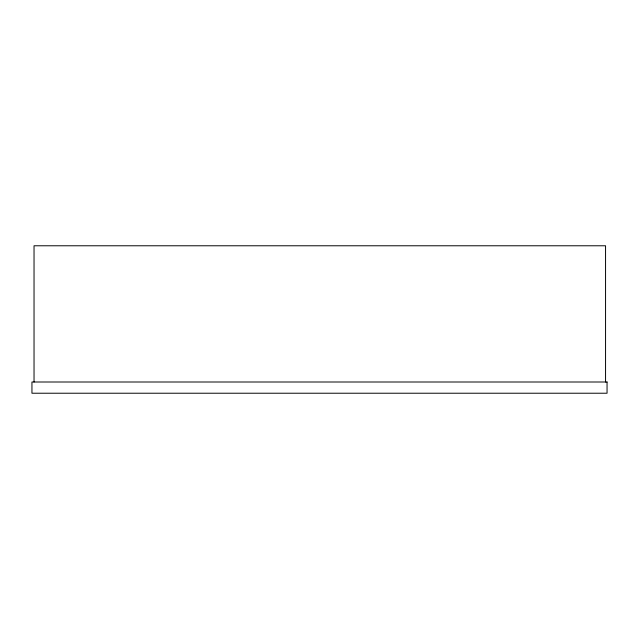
<?xml version="1.0" encoding="UTF-8"?>
<svg xmlns="http://www.w3.org/2000/svg" width="639" height="639" viewBox="0 0 639 639"><rect width="100%" height="100%" fill="white"/><g stroke="black" fill="none" stroke-linecap="round" stroke-linejoin="round"><path stroke-width="0.96" d="M605.556 382.002L605.556 245.775L34.035 245.775L34.035 382.002M607.05 382.002L31.95 382.002L31.95 393.225L607.05 393.225L607.05 382.002"/></g></svg>
